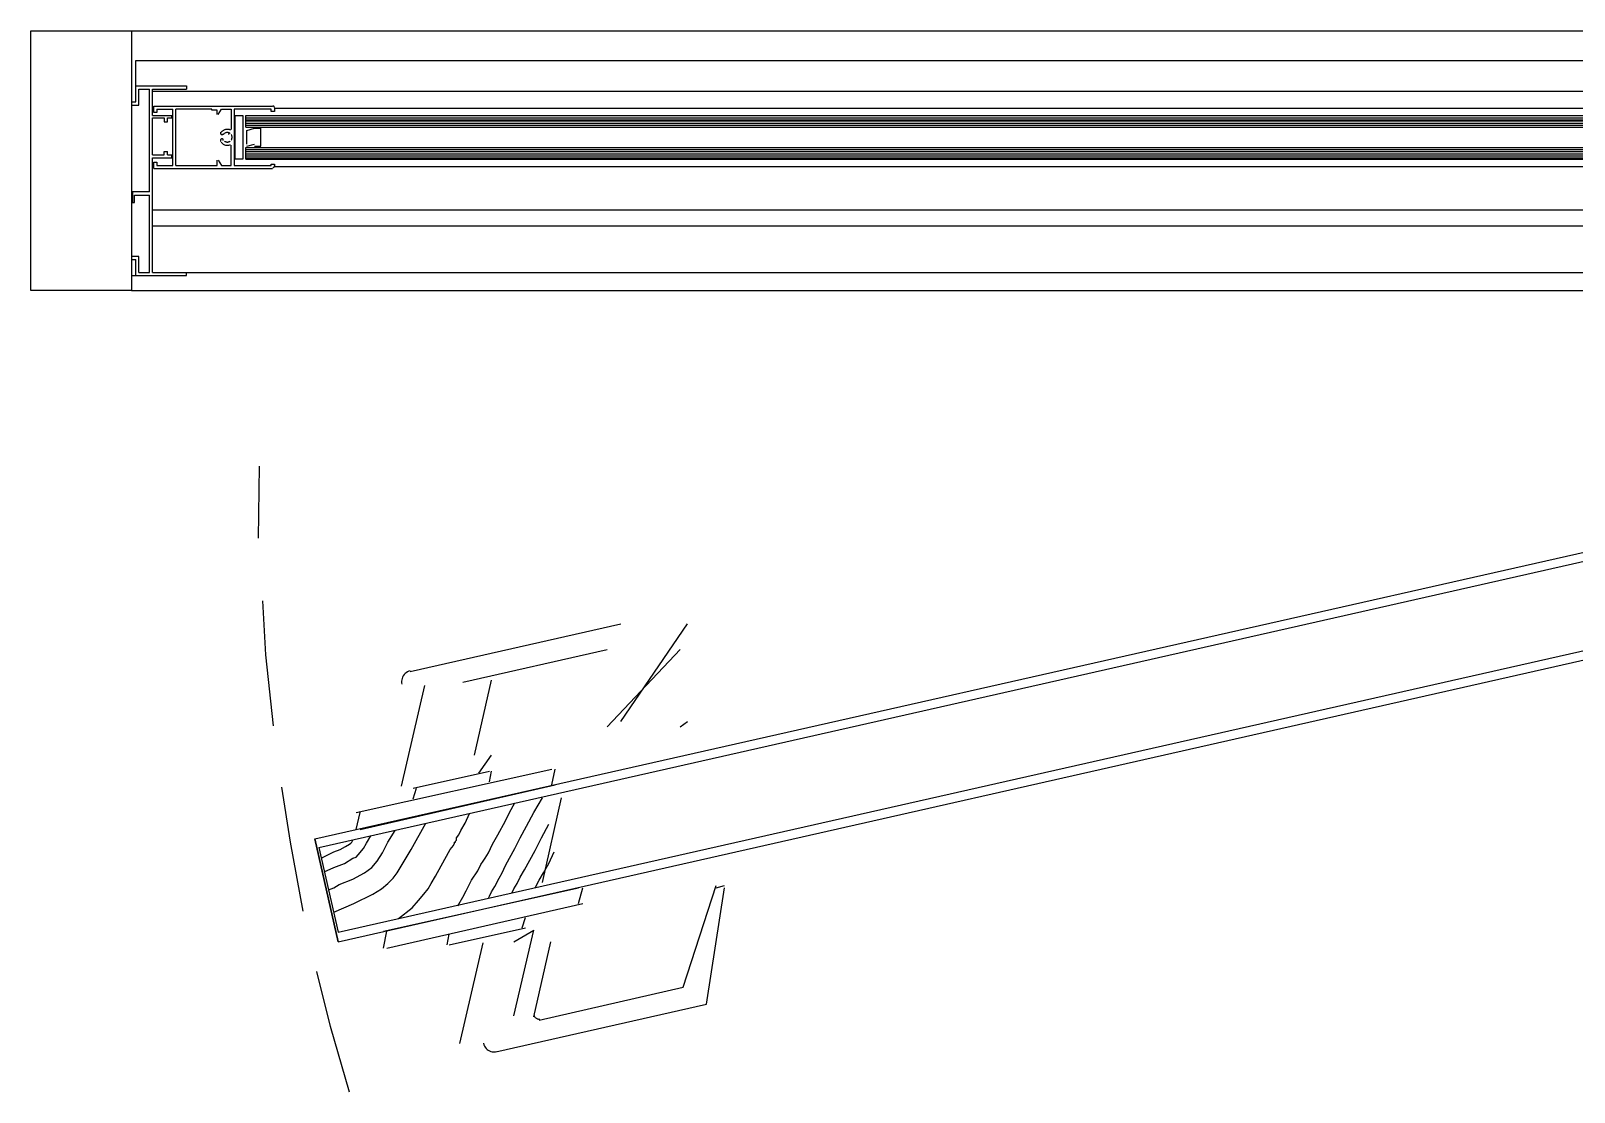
# Model space of a CAD drawing. Header units: millimetres. Extents: x 7649 to 34105, y 3983 to 25377.
# Drawn here: x 14316 to 15087, y 12518 to 13048 of the extents above; entities that cross this region are included whole.
import ezdxf

# ---------------------------------------------------------------- set-up
doc = ezdxf.new("R2010")
doc.units = ezdxf.units.MM

msp = doc.modelspace()

# ---------------------------------------------------------------- linework, layer by layer
at = {"layer": 'GEOMETRY', "color": 7}
for p, q in [((14366.69861, 13047.83889), (17941.74861, 13047.83889)), ((14368.81528, 13020.32222), (14368.81528, 13033.02222)), ((14368.81528, 13033.02222), (17939.10278, 13033.02222)), ((14368.81528, 13020.32222), (14394.21528, 13020.32222)), ((14368.81528, 13012.38472), (14368.81528, 13020.32222)), ((14370.40278, 13010.79722), (14370.40278, 13018.73472)), ((14370.40278, 13018.73472), (14375.69444, 13018.73472)), ((14375.69444, 12967.40556), (14375.69444, 13018.73472)), ((14377.28194, 13005.50556), (14377.28194, 13018.73472)), ((14377.28194, 13018.73472), (14394.21528, 13018.73472)), ((14377.28194, 13017.67639), (17931.16528, 13017.67639)), ((14394.21528, 13020.32222), (14394.21528, 13018.73472)), ((14366.69861, 13012.38472), (14366.69861, 13010.79722)), ((14366.69861, 13012.38472), (14368.81528, 13012.38472)), ((14366.69861, 13010.79722), (14370.40278, 13010.79722)), ((14377.81111, 13007.09306), (14377.81111, 13010.26806)), ((14377.81111, 13010.26806), (14437.07778, 13010.26806)), ((14379.39861, 13008.68056), (14379.39861, 13007.09306)), ((14379.39861, 13008.68056), (14387.33611, 13008.68056)), ((14387.33611, 12980.63472), (14387.33611, 13008.68056)), ((14406.91528, 13008.68056), (14388.92361, 13008.68056)), ((14388.92361, 12980.63472), (14388.92361, 13008.68056)), ((14406.91528, 13008.15139), (14406.91528, 13008.68056)), ((14409.56111, 13008.15139), (14406.91528, 13008.15139)), ((14409.56111, 13006.03472), (14409.56111, 13008.15139)), ((14410.09028, 13006.03472), (14411.67778, 13008.68056)), ((14411.67778, 13008.68056), (14416.44028, 13008.68056)), ((14416.44028, 13008.68056), (14416.44028, 12998.62639)), ((14436.54861, 13008.68056), (14418.02778, 13008.68056)), ((14418.02778, 13008.68056), (14418.02778, 12980.63472)), ((14436.54861, 13007.62222), (14436.54861, 13008.68056)), ((14437.45004, 13010.26081), (14437.34236, 13010.26806)), ((14437.55332, 13010.23969), (14437.45004, 13010.26081)), ((14437.65126, 13010.20566), (14437.55332, 13010.23969)), ((14437.74291, 13010.15965), (14437.65126, 13010.20566)), ((14437.82733, 13010.10262), (14437.74291, 13010.15965)), ((14437.90357, 13010.03551), (14437.82733, 13010.10262)), ((14437.97068, 13009.95928), (14437.90357, 13010.03551)), ((14438.02771, 13009.87486), (14437.97068, 13009.95928)), ((14438.07371, 13009.7832), (14438.02771, 13009.87486)), ((14438.10775, 13009.68526), (14438.07371, 13009.7832)), ((14438.12886, 13009.58198), (14438.10775, 13009.68526)), ((14438.13611, 13009.47431), (14438.12886, 13009.58198)), ((14438.13611, 13009.20972), (14438.13611, 13007.62222)), ((14438.13611, 13009.20972), (16123.53194, 13009.20972)), ((14377.28194, 13005.50556), (14386.80694, 13005.50556)), ((14377.28194, 13004.44722), (14383.10278, 13004.44722)), ((14377.28194, 12985.92639), (14377.28194, 13004.44722)), ((14379.39861, 13007.09306), (14377.81111, 13007.09306)), ((14383.10278, 13004.44722), (14383.10278, 13002.33056)), ((14383.10278, 13002.33056), (14384.69028, 13002.33056)), ((14384.69028, 13004.44722), (14386.80694, 13004.44722)), ((14384.69028, 13002.33056), (14384.69028, 13004.44722)), ((14386.80694, 13004.44722), (14386.80694, 13005.50556)), ((14418.55694, 12983.80972), (14418.55694, 13005.50556)), ((14418.55694, 13005.50556), (14422.26111, 13005.50556)), ((14422.26111, 13005.50556), (14422.26111, 12983.80972)), ((14423.84861, 12999.68472), (14423.84861, 13005.50556)), ((14423.84861, 13005.50556), (16137.81944, 13005.50556)), ((14423.84861, 13004.44722), (16137.81944, 13004.44722)), ((14423.84861, 13003.38889), (16137.81944, 13003.38889)), ((14423.84861, 13002.85972), (16137.81944, 13002.85972)), ((14423.84861, 13001.80139), (16137.81944, 13001.80139)), ((14423.84861, 13000.74306), (16137.81944, 13000.74306)), ((14438.13611, 13007.62222), (14436.54861, 13007.62222)), ((14411.15072, 12993.12809), (14411.14881, 12993.05474)), ((14411.14881, 12993.05474), (14411.15365, 12992.98164)), ((14411.15849, 12996.90116), (14411.14887, 12996.80299)), ((14411.14887, 12996.80299), (14411.15145, 12996.70467)), ((14411.15945, 12993.20122), (14411.15072, 12993.12809)), ((14411.15145, 12996.70467), (14411.16614, 12996.60741)), ((14411.15365, 12992.98164), (14411.16519, 12992.9093)), ((14411.18042, 12996.99798), (14411.15849, 12996.90116)), ((14411.17506, 12993.27362), (14411.15945, 12993.20122)), ((14411.16519, 12992.9093), (14411.18337, 12992.83821)), ((14411.16614, 12996.60741), (14411.19282, 12996.5124)), ((14411.19761, 12993.34482), (14411.17506, 12993.27362)), ((14411.21479, 12997.09225), (14411.18042, 12996.99798)), ((14411.18337, 12992.83821), (14411.20812, 12992.76885)), ((14411.19282, 12996.5124), (14411.23139, 12996.42086)), ((14411.22716, 12993.4143), (14411.19761, 12993.34482)), ((14411.20812, 12992.76885), (14411.23938, 12992.70172)), ((14411.26168, 12997.18277), (14411.21479, 12997.09225)), ((14411.2632, 12993.4809), (14411.22716, 12993.4143)), ((14411.23139, 12996.42086), (14411.28173, 12996.33397)), ((14411.23938, 12992.70172), (14411.2771, 12992.63731)), ((14411.32121, 12997.26833), (14411.26168, 12997.18277)), ((14411.3049, 12993.54306), (14411.2632, 12993.4809)), ((14411.2771, 12992.63731), (14411.32121, 12992.57611)), ((14411.28173, 12996.33397), (14411.34375, 12996.25295)), ((14411.35185, 12993.60053), (14411.3049, 12993.54306)), ((14411.34375, 12996.25295), (14411.41733, 12996.17899)), ((14411.40363, 12993.65305), (14411.35185, 12993.60053)), ((14411.45983, 12993.70035), (14411.40363, 12993.65305)), ((14411.41733, 12996.17899), (14411.49963, 12996.1154)), ((14411.52004, 12993.74219), (14411.45983, 12993.70035)), ((14411.67976, 12997.35795), (14411.48347, 12997.12984)), ((14411.49963, 12996.1154), (14411.58761, 12996.06413)), ((14411.58384, 12993.7783), (14411.52004, 12993.74219)), ((14411.65083, 12993.80842), (14411.58384, 12993.7783)), ((14411.58761, 12996.06413), (14411.68002, 12996.02513)), ((14411.72059, 12993.8323), (14411.65083, 12993.80842)), ((14411.89116, 12997.56906), (14411.67976, 12997.35795)), ((14411.68002, 12996.02513), (14411.77566, 12995.99836)), ((14411.79271, 12993.84968), (14411.72059, 12993.8323)), ((14411.77566, 12995.99836), (14411.87329, 12995.98377)), ((14411.86677, 12993.86029), (14411.79271, 12993.84968)), ((14411.94236, 12993.86389), (14411.86677, 12993.86029)), ((14411.87329, 12995.98377), (14411.97169, 12995.98133)), ((14412.11654, 12997.76263), (14411.89116, 12997.56906)), ((14411.99563, 12993.86211), (14411.94236, 12993.86389)), ((14411.97169, 12995.98133), (14412.06964, 12995.99099)), ((14412.04834, 12993.85683), (14411.99563, 12993.86211)), ((14412.10035, 12993.8481), (14412.04834, 12993.85683)), ((14412.06964, 12995.99099), (14412.16591, 12996.01271)), ((14412.15148, 12993.83598), (14412.10035, 12993.8481)), ((14412.35478, 12997.93814), (14412.11654, 12997.76263)), ((14412.20158, 12993.82056), (14412.15148, 12993.83598)), ((14412.16591, 12996.01271), (14412.25929, 12996.04644)), ((14412.25048, 12993.80188), (14412.20158, 12993.82056)), ((14412.73611, 12995.98056), (14412.20694, 12995.98056)), ((14412.20694, 12993.33472), (14412.73611, 12993.33472)), ((14412.29803, 12993.78001), (14412.25048, 12993.80188)), ((14412.25929, 12996.04644), (14412.34854, 12996.09215)), ((14412.34406, 12993.75502), (14412.29803, 12993.78001)), ((14412.38841, 12993.72698), (14412.34406, 12993.75502)), ((14412.34854, 12996.09215), (14412.43244, 12996.14978)), ((14412.60474, 12998.09502), (14412.35478, 12997.93814)), ((14412.43092, 12993.69594), (14412.38841, 12993.72698)), ((14412.47143, 12993.66197), (14412.43092, 12993.69594)), ((14412.43244, 12996.14978), (14412.50977, 12996.2193)), ((14412.50977, 12993.62514), (14412.47143, 12993.66197)), ((14412.8653, 12998.23274), (14412.60474, 12998.09502)), ((14412.73611, 12996.50972), (14412.73611, 12995.98056)), ((14413.13534, 12998.35077), (14412.8653, 12998.23274)), ((14413.41372, 12998.44854), (14413.13534, 12998.35077)), ((14413.38586, 12996.71296), (14413.16916, 12996.56967)), ((14413.16916, 12992.74561), (14413.38586, 12992.60232)), ((14413.61337, 12996.8302), (14413.38586, 12996.71296)), ((14413.38586, 12992.60232), (14413.61337, 12992.48508)), ((14413.69933, 12998.52554), (14413.41372, 12998.44854)), ((14413.84951, 12996.92139), (14413.61337, 12996.8302)), ((14413.61337, 12992.48508), (14413.84951, 12992.39389)), ((14413.99103, 12998.58121), (14413.69933, 12998.52554)), ((14414.09214, 12996.98652), (14413.84951, 12996.92139)), ((14413.84951, 12992.39389), (14414.09214, 12992.32876)), ((14414.28769, 12998.615), (14413.99103, 12998.58121)), ((14414.33909, 12997.0256), (14414.09214, 12996.98652)), ((14414.09214, 12992.32876), (14414.33909, 12992.28967)), ((14414.58819, 12998.62639), (14414.28769, 12998.615)), ((14414.58819, 12997.03863), (14414.33909, 12997.0256)), ((14414.33909, 12992.28967), (14414.58819, 12992.27665)), ((14414.7255, 12998.62402), (14414.58819, 12998.62639)), ((14414.8373, 12997.0256), (14414.58819, 12997.03863)), ((14414.58819, 12992.27665), (14414.8373, 12992.28967)), ((14414.86244, 12998.61694), (14414.7255, 12998.62402)), ((14415.08425, 12996.98652), (14414.8373, 12997.0256)), ((14414.8373, 12992.28967), (14415.08425, 12992.32876)), ((14414.99888, 12998.60517), (14414.86244, 12998.61694)), ((14415.1347, 12998.58872), (14414.99888, 12998.60517)), ((14415.32688, 12996.92139), (14415.08425, 12996.98652)), ((14415.08425, 12992.32876), (14415.32688, 12992.39389)), ((14415.26979, 12998.56763), (14415.1347, 12998.58872)), ((14415.40404, 12998.5419), (14415.26979, 12998.56763)), ((14415.56302, 12996.8302), (14415.32688, 12996.92139)), ((14415.32688, 12992.39389), (14415.56302, 12992.48508)), ((14415.38194, 12995.98056), (14415.38194, 12996.50972)), ((14415.53731, 12998.51156), (14415.40404, 12998.5419)), ((14415.6695, 12998.47664), (14415.53731, 12998.51156)), ((14415.79053, 12996.71296), (14415.56302, 12996.8302)), ((14415.56302, 12992.48508), (14415.79053, 12992.60232)), ((14415.80048, 12998.43716), (14415.6695, 12998.47664)), ((14416.00723, 12996.56967), (14415.79053, 12996.71296)), ((14415.79053, 12992.60232), (14416.00723, 12992.74561)), ((14415.93013, 12998.39313), (14415.80048, 12998.43716)), ((14416.05835, 12998.34458), (14415.93013, 12998.39313)), ((14416.185, 12998.29153), (14416.05835, 12998.34458)), ((14416.64352, 12995.85997), (14416.50022, 12996.07667)), ((14416.50022, 12993.2386), (14416.64352, 12993.45531)), ((14416.76076, 12995.63247), (14416.64352, 12995.85997)), ((14416.64352, 12993.45531), (14416.76076, 12993.68281)), ((14416.85194, 12995.39632), (14416.76076, 12995.63247)), ((14416.76076, 12993.68281), (14416.85194, 12993.91896)), ((14416.91708, 12995.15369), (14416.85194, 12995.39632)), ((14416.85194, 12993.91896), (14416.91708, 12994.16158)), ((14416.95616, 12994.90675), (14416.91708, 12995.15369)), ((14416.91708, 12994.16158), (14416.95616, 12994.40853)), ((14416.96919, 12994.65764), (14416.95616, 12994.90675)), ((14416.95616, 12994.40853), (14416.96919, 12994.65764)), ((14423.84861, 12999.68472), (16137.81944, 12999.68472)), ((14424.37778, 12998.09722), (14428.08194, 12999.15556)), ((14424.37778, 12991.21806), (14424.37778, 12998.09722)), ((14428.08194, 12999.15556), (14431.25694, 12999.15556)), ((14431.25694, 12990.15972), (14431.25694, 12999.15556)), ((14377.28194, 12985.92639), (14383.10278, 12985.92639)), ((14383.10278, 12987.51389), (14384.69028, 12987.51389)), ((14383.10278, 12985.92639), (14383.10278, 12987.51389)), ((14384.69028, 12985.92639), (14384.69028, 12987.51389)), ((14384.69028, 12985.92639), (14386.80694, 12985.92639)), ((14386.80694, 12984.33889), (14386.80694, 12985.92639)), ((14411.48347, 12992.18544), (14411.78026, 12991.85282)), ((14411.78026, 12991.85282), (14412.10691, 12991.55995)), ((14412.10691, 12991.55995), (14412.45964, 12991.30775)), ((14412.45964, 12991.30775), (14412.83468, 12991.09717)), ((14412.83468, 12991.09717), (14413.22825, 12990.92916)), ((14413.22825, 12990.92916), (14413.63657, 12990.80464)), ((14413.63657, 12990.80464), (14414.05588, 12990.72457)), ((14414.05588, 12990.72457), (14414.48239, 12990.68988)), ((14414.48239, 12990.68988), (14414.91234, 12990.70152)), ((14414.91234, 12990.70152), (14415.34193, 12990.76041)), ((14415.34193, 12990.76041), (14415.76741, 12990.86751)), ((14415.76741, 12990.86751), (14416.185, 12991.02375)), ((14416.44028, 12980.63472), (14416.44028, 12990.68889)), ((14423.84861, 12983.80972), (14423.84861, 12989.63056)), ((14423.84861, 12989.63056), (16137.81944, 12989.63056)), ((14423.84861, 12988.57222), (16137.81944, 12988.57222)), ((14423.84861, 12987.51389), (16137.81944, 12987.51389)), ((14423.84861, 12986.45556), (16137.81944, 12986.45556)), ((14423.84861, 12985.39722), (16137.81944, 12985.39722)), ((14424.37778, 12990.15972), (14428.08194, 12991.21806)), ((14428.08194, 12990.15972), (14431.25694, 12990.15972)), ((14377.28194, 12984.33889), (14386.80694, 12984.33889)), ((14377.28194, 12927.18889), (14377.28194, 12984.33889)), ((14377.81111, 12979.04722), (14377.81111, 12982.22222)), ((14377.81111, 12982.22222), (14379.39861, 12982.22222)), ((14377.81111, 12979.04722), (14437.07778, 12979.04722)), ((14379.39861, 12982.22222), (14379.39861, 12980.63472)), ((14379.39861, 12980.63472), (14387.33611, 12980.63472)), ((14388.92361, 12980.63472), (14406.91528, 12980.63472)), ((14406.91528, 12980.63472), (14409.56111, 12980.63472)), ((14409.56111, 12980.63472), (14409.56111, 12983.28056)), ((14410.09028, 12983.28056), (14411.67778, 12980.63472)), ((14411.67778, 12980.63472), (14416.44028, 12980.63472)), ((14418.02778, 12980.63472), (14436.54861, 12980.63472)), ((14422.26111, 12983.80972), (14418.55694, 12983.80972)), ((14423.84861, 12984.33889), (16137.81944, 12984.33889)), ((14423.84861, 12983.80972), (16137.81944, 12983.80972)), ((14436.54861, 12980.63472), (14436.54861, 12981.16389)), ((14436.54861, 12981.16389), (14438.13611, 12981.16389)), ((14437.34236, 12979.57639), (14437.45004, 12979.58364)), ((14437.45004, 12979.58364), (14437.55332, 12979.60475)), ((14437.55332, 12979.60475), (14437.65126, 12979.63879)), ((14437.65126, 12979.63879), (14437.74291, 12979.6848)), ((14437.74291, 12979.6848), (14437.82733, 12979.74183)), ((14437.82733, 12979.74183), (14437.90357, 12979.80893)), ((14437.90357, 12979.80893), (14437.97068, 12979.88517)), ((14437.97068, 12979.88517), (14438.02771, 12979.96959)), ((14438.02771, 12979.96959), (14438.07371, 12980.06124)), ((14438.07371, 12980.06124), (14438.10775, 12980.15919)), ((14438.10775, 12980.15919), (14438.12886, 12980.26247)), ((14438.12886, 12980.26247), (14438.13611, 12980.37014)), ((14438.13611, 12981.16389), (14438.13611, 12980.10556)), ((14438.13611, 12980.10556), (16123.53194, 12980.10556)), ((14375.69444, 12967.40556), (14367.22778, 12967.40556)), ((14367.22778, 12967.40556), (14367.22778, 12962.11389)), ((14367.22778, 12962.11389), (14368.28611, 12962.11389)), ((14368.28611, 12962.11389), (14368.28611, 12965.81806)), ((14368.28611, 12965.81806), (14375.69444, 12965.81806)), ((14375.69444, 12927.18889), (14375.69444, 12965.81806)), ((14377.28194, 12958.40972), (16123.53194, 12958.40972)), ((14377.28194, 12950.47222), (16123.53194, 12950.47222)), ((14370.40278, 12935.12639), (14366.69861, 12935.12639)), ((14366.69861, 12935.12639), (14366.69861, 12933.53889)), ((14366.69861, 12933.53889), (14368.81528, 12933.53889)), ((14368.81528, 12925.60139), (14368.81528, 12933.53889)), ((14370.40278, 12927.18889), (14370.40278, 12935.12639)), ((14366.69861, 12925.60139), (14368.81528, 12925.60139)), ((14368.81528, 12925.60139), (14394.21528, 12925.60139)), ((14370.40278, 12927.18889), (14375.69444, 12927.18889)), ((14377.28194, 12927.18889), (14394.21528, 12927.18889)), ((14377.28194, 12927.18889), (17931.16528, 12927.18889)), ((14394.21528, 12925.60139), (14394.21528, 12927.18889)), ((14366.69861, 12918.19306), (17941.74861, 12918.19306)), ((14458.24444, 12644.08472), (15507.05278, 12881.15139)), ((14460.36111, 12639.85139), (15508.11111, 12876.91806)), ((14430.19861, 12794.36806), (14430.72778, 12830.35139)), ((14469.88611, 12597.51806), (15520.81111, 12835.11389)), ((14469.88611, 12592.75556), (15522.92778, 12830.88056)), ((14433.90278, 12736.15972), (14432.31528, 12763.14722)), ((14505.86944, 12727.69306), (14611.17361, 12751.50556)), ((14611.17361, 12702.82222), (14644.51111, 12751.50556)), ((14532.32778, 12722.40139), (14604.29444, 12738.80556)), ((14604.29444, 12700.17639), (14640.80694, 12738.80556)), ((14437.60694, 12700.70556), (14433.90278, 12736.15972)), ((14501.72136, 12723.64609), (14501.6403, 12722.92473)), ((14501.6403, 12722.92473), (14501.65569, 12722.18679)), ((14501.89388, 12724.34297), (14501.72136, 12723.64609)), ((14502.15286, 12725.00743), (14501.89388, 12724.34297)), ((14502.49329, 12725.63155), (14502.15286, 12725.00743)), ((14502.91019, 12726.20743), (14502.49329, 12725.63155)), ((14503.39854, 12726.72713), (14502.91019, 12726.20743)), ((14503.95336, 12727.18273), (14503.39854, 12726.72713)), ((14504.56964, 12727.56633), (14503.95336, 12727.18273)), ((14505.24239, 12727.86999), (14504.56964, 12727.56633)), ((14505.96659, 12728.0858), (14505.24239, 12727.86999)), ((14538.14861, 12685.88889), (14546.61528, 12723.45972)), ((14501.63611, 12670.54306), (14513.27778, 12720.81389)), ((14501.65569, 12722.18679), (14501.77254, 12721.44021)), ((14640.80694, 12700.17639), (14644.51111, 12702.82222)), ((14540.26528, 12676.89306), (14546.61528, 12685.88889)), ((14478.88194, 12657.31389), (14576.77778, 12679.00972)), ((14507.45694, 12669.48472), (14545.55694, 12677.95139)), ((14545.55694, 12672.65972), (14546.61528, 12677.95139)), ((14576.77778, 12671.07222), (14578.36528, 12679.00972)), ((14446.07361, 12642.49722), (14441.84028, 12670.01389)), ((14480.99861, 12648.84722), (14578.36528, 12671.07222)), ((14507.45694, 12664.19306), (14509.04444, 12669.48472)), ((14555.61111, 12657.31389), (14558.25694, 12662.07639)), ((14567.78194, 12657.31389), (14572.01528, 12664.72222)), ((14572.01528, 12622.38889), (14581.54028, 12664.72222)), ((14478.88194, 12648.84722), (14480.99861, 12657.31389)), ((14533.38611, 12652.02222), (14535.50278, 12656.78472)), ((14549.79028, 12646.20139), (14553.49444, 12653.08056)), ((14553.49444, 12653.08056), (14555.61111, 12657.31389)), ((14564.07778, 12650.43472), (14567.78194, 12657.31389)), ((14484.17361, 12641.96806), (14486.29028, 12645.67222)), ((14494.75694, 12642.49722), (14498.46111, 12648.31806)), ((14506.39861, 12638.79306), (14513.80694, 12652.02222)), ((14529.15278, 12644.61389), (14530.21111, 12646.20139)), ((14530.21111, 12646.20139), (14531.26944, 12648.31806)), ((14531.26944, 12648.31806), (14533.38611, 12652.02222)), ((14547.14444, 12641.43889), (14549.79028, 12646.20139)), ((14560.90278, 12644.61389), (14564.07778, 12650.43472)), ((14571.48611, 12644.61389), (14575.19028, 12651.49306)), ((14452.42361, 12608.10139), (14446.07361, 12642.49722)), ((14469.88611, 12592.75556), (14458.24444, 12644.08472)), ((14458.24444, 12644.08472), (14469.88611, 12592.75556)), ((14460.36111, 12639.85139), (14469.88611, 12597.51806)), ((14461.41944, 12634.55972), (14467.76944, 12637.73472)), ((14467.76944, 12637.73472), (14470.94444, 12638.79306)), ((14470.94444, 12638.79306), (14473.59028, 12640.38056)), ((14473.59028, 12640.38056), (14475.70694, 12641.43889)), ((14475.70694, 12641.43889), (14476.23611, 12641.96806)), ((14476.23611, 12641.96806), (14476.76528, 12642.49722)), ((14476.76528, 12642.49722), (14477.29444, 12643.55556)), ((14479.94028, 12636.14722), (14482.58611, 12639.32222)), ((14482.58611, 12639.32222), (14484.17361, 12641.96806)), ((14492.11111, 12637.20556), (14494.75694, 12642.49722)), ((14499.51944, 12627.15139), (14506.39861, 12638.79306)), ((14523.33194, 12634.03056), (14525.97778, 12638.79306)), ((14525.97778, 12638.79306), (14527.56528, 12640.90972)), ((14527.56528, 12640.90972), (14528.09444, 12641.96806)), ((14528.09444, 12641.96806), (14528.09444, 12642.49722)), ((14528.09444, 12642.49722), (14528.62361, 12642.49722)), ((14528.62361, 12643.02639), (14529.15278, 12643.55556)), ((14528.62361, 12642.49722), (14528.62361, 12643.02639)), ((14529.15278, 12643.55556), (14529.15278, 12644.61389)), ((14545.02778, 12637.20556), (14547.14444, 12641.43889)), ((14555.61111, 12634.55972), (14558.25694, 12639.32222)), ((14558.25694, 12639.32222), (14560.90278, 12644.61389)), ((14565.66528, 12633.50139), (14568.31111, 12638.26389)), ((14568.31111, 12638.26389), (14571.48611, 12644.61389)), ((14575.19028, 12631.91389), (14577.83611, 12637.73472)), ((14467.76944, 12629.79722), (14473.06111, 12631.91389)), ((14473.06111, 12631.91389), (14477.29444, 12634.55972)), ((14477.29444, 12634.55972), (14478.88194, 12635.08889)), ((14478.88194, 12635.08889), (14479.94028, 12636.14722)), ((14486.81944, 12629.79722), (14489.46528, 12632.97222)), ((14489.46528, 12632.97222), (14492.11111, 12637.20556)), ((14518.56944, 12625.56389), (14523.33194, 12634.03056)), ((14539.73611, 12628.20972), (14541.32361, 12631.38472)), ((14541.32361, 12631.38472), (14542.38194, 12632.97222)), ((14542.38194, 12632.97222), (14543.44028, 12634.55972)), ((14543.44028, 12634.55972), (14545.02778, 12637.20556)), ((14551.90694, 12627.15139), (14553.49444, 12630.85556)), ((14553.49444, 12630.85556), (14555.61111, 12634.55972)), ((14563.01944, 12628.73889), (14565.66528, 12633.50139)), ((14572.54444, 12627.15139), (14575.19028, 12631.91389)), ((14463.00694, 12627.68056), (14467.76944, 12629.79722)), ((14470.41528, 12621.33056), (14477.29444, 12623.97639)), ((14477.29444, 12623.97639), (14483.11528, 12627.15139)), ((14483.11528, 12627.15139), (14486.81944, 12629.79722)), ((14494.75694, 12621.85972), (14497.40278, 12624.50556)), ((14497.40278, 12624.50556), (14499.51944, 12627.15139)), ((14516.45278, 12621.85972), (14518.56944, 12625.56389)), ((14533.91528, 12618.15556), (14536.56111, 12623.44722)), ((14536.56111, 12623.44722), (14539.73611, 12628.20972)), ((14548.20278, 12620.27222), (14550.31944, 12624.50556)), ((14550.31944, 12624.50556), (14551.90694, 12627.15139)), ((14559.31528, 12621.85972), (14560.90278, 12625.03472)), ((14560.90278, 12625.03472), (14563.01944, 12628.73889)), ((14568.31111, 12619.74306), (14570.42778, 12623.44722)), ((14570.42778, 12623.44722), (14572.54444, 12627.15139)), ((14465.12361, 12618.68472), (14467.76944, 12619.74306)), ((14467.76944, 12619.74306), (14470.41528, 12621.33056)), ((14477.82361, 12611.80556), (14487.34861, 12616.56806)), ((14487.34861, 12616.56806), (14491.58194, 12619.21389)), ((14491.58194, 12619.21389), (14494.75694, 12621.85972)), ((14492.64028, 12598.04722), (14590.00694, 12619.74306)), ((14510.10278, 12613.39306), (14512.74861, 12616.56806)), ((14512.74861, 12616.56806), (14514.86528, 12619.21389)), ((14514.86528, 12619.21389), (14516.45278, 12621.85972)), ((14529.68194, 12610.74722), (14532.32778, 12614.98056)), ((14532.32778, 12614.98056), (14533.91528, 12618.15556)), ((14545.02778, 12614.45139), (14545.55694, 12615.50972)), ((14545.55694, 12615.50972), (14546.61528, 12617.62639)), ((14546.61528, 12617.62639), (14548.20278, 12620.27222)), ((14556.66944, 12617.09722), (14557.72778, 12619.21389)), ((14557.72778, 12619.21389), (14559.31528, 12621.85972)), ((14590.00694, 12611.80556), (14592.12361, 12619.74306)), ((14642.39444, 12570.00139), (14658.79861, 12620.80139)), ((14654.03611, 12561.53472), (14663.03194, 12619.74306)), ((14658.79861, 12619.74306), (14663.03194, 12620.80139)), ((14467.76944, 12607.57222), (14477.82361, 12611.80556)), ((14494.22778, 12589.58056), (14592.12361, 12611.80556)), ((14500.04861, 12604.39722), (14506.92778, 12609.68889)), ((14506.92778, 12609.68889), (14510.10278, 12613.39306)), ((14525.44861, 12591.16806), (14563.54861, 12599.63472)), ((14561.96111, 12599.63472), (14563.54861, 12604.92639)), ((14492.64028, 12589.58056), (14494.22778, 12598.04722)), ((14524.39028, 12591.16806), (14525.44861, 12596.45972)), ((14530.74028, 12541.95556), (14542.38194, 12592.22639)), ((14557.72778, 12555.71389), (14567.78194, 12598.57639)), ((14557.72778, 12592.75556), (14567.78194, 12598.57639)), ((14567.78194, 12555.18472), (14576.24861, 12592.75556)), ((14466.18194, 12550.42222), (14459.30278, 12577.93889)), ((14570.42778, 12553.59722), (14642.39444, 12570.00139)), ((14548.73194, 12537.72222), (14654.03611, 12561.53472)), ((14567.84086, 12555.98261), (14567.93318, 12555.67226)), ((14567.93318, 12555.67226), (14568.06318, 12555.38395)), ((14568.06318, 12555.38395), (14568.22748, 12555.11983)), ((14568.22748, 12555.11983), (14568.42266, 12554.88205)), ((14568.42266, 12554.88205), (14568.64532, 12554.67275)), ((14568.64532, 12554.67275), (14568.89208, 12554.49407)), ((14568.89208, 12554.49407), (14569.15953, 12554.34816)), ((14569.15953, 12554.34816), (14569.44428, 12554.23717)), ((14569.44428, 12554.23717), (14569.74292, 12554.16324)), ((14569.74292, 12554.16324), (14570.05206, 12554.12852)), ((14570.05206, 12554.12852), (14570.36829, 12554.13516)), ((14570.36829, 12554.13516), (14570.68823, 12554.1853)), ((14475.70694, 12517.61389), (14466.18194, 12550.42222)), ((14542.51837, 12542.05271), (14542.73418, 12541.3285)), ((14542.73418, 12541.3285), (14543.03784, 12540.65575)), ((14543.03784, 12540.65575), (14543.42143, 12540.03947)), ((14543.42143, 12540.03947), (14543.87704, 12539.48466)), ((14543.87704, 12539.48466), (14544.39674, 12538.9963)), ((14544.39674, 12538.9963), (14544.97261, 12538.5794)), ((14544.97261, 12538.5794), (14545.59674, 12538.23897)), ((14545.59674, 12538.23897), (14546.2612, 12537.97999)), ((14546.2612, 12537.97999), (14546.95807, 12537.80747)), ((14546.95807, 12537.80747), (14547.67944, 12537.72641)), ((14547.67944, 12537.72641), (14548.41737, 12537.7418)), ((14548.41737, 12537.7418), (14549.16396, 12537.85865))]:
    msp.add_line(p, q, dxfattribs=at)
at = {"layer": 'RECTANGLES', "color": 7}
for p, q in [((14316.42778, 13047.83889), (14366.69861, 13047.83889)), ((14316.42778, 12918.19306), (14316.42778, 13047.83889)), ((14366.69861, 13047.83889), (14366.69861, 12918.19306)), ((14366.69861, 12918.19306), (14316.42778, 12918.19306))]:
    msp.add_line(p, q, dxfattribs=at)

doc.saveas('drawing.dxf')
